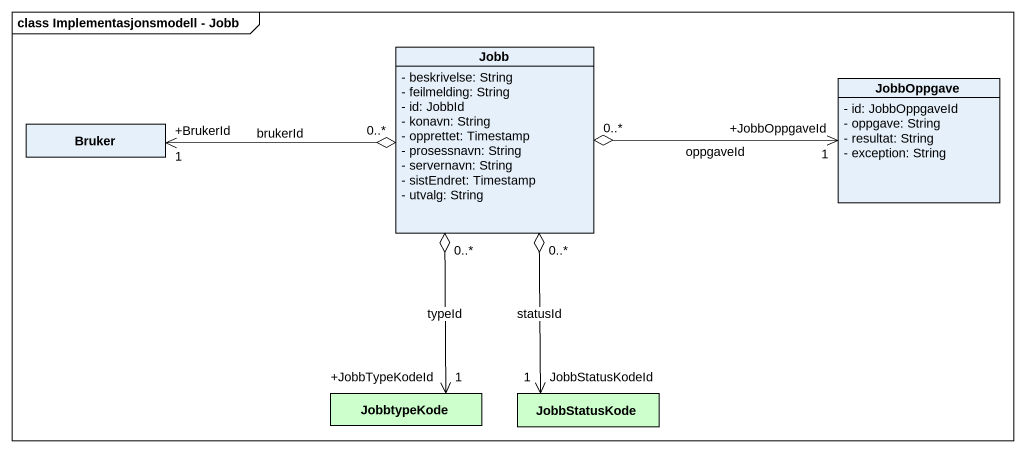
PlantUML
@startuml
mainframe class Implementasjonsmodell - Jobb
hide circle
hide empty members
skinparam classAttributeIconSize 0
class Jobb {
  - beskrivelse: String
  - feilmelding: String
  - id: JobbId
  - konavn: String
  - opprettet: Timestamp
  - prosessnavn: String
  - servernavn: String
  - sistEndret: Timestamp
  - utvalg: String
}
class JobbOppgave {
  - id: JobbOppgaveId
  - oppgave: String
  - resultat: String
  - exception: String
}
class Bruker
class JobbtypeKode #CCFFCC
class JobbStatusKode #CCFFCC
Jobb "0..*" o-right-> "+JobbOppgaveId\n1" JobbOppgave : oppgaveId
Jobb "0..*" o-left-> "+BrukerId\n1" Bruker : brukerId
Jobb "0..*" o--> "+JobbTypeKodeId\n1" JobbtypeKode : typeId
Jobb "0..*" o--> "JobbStatusKodeId\n1" JobbStatusKode : statusId
@enduml
